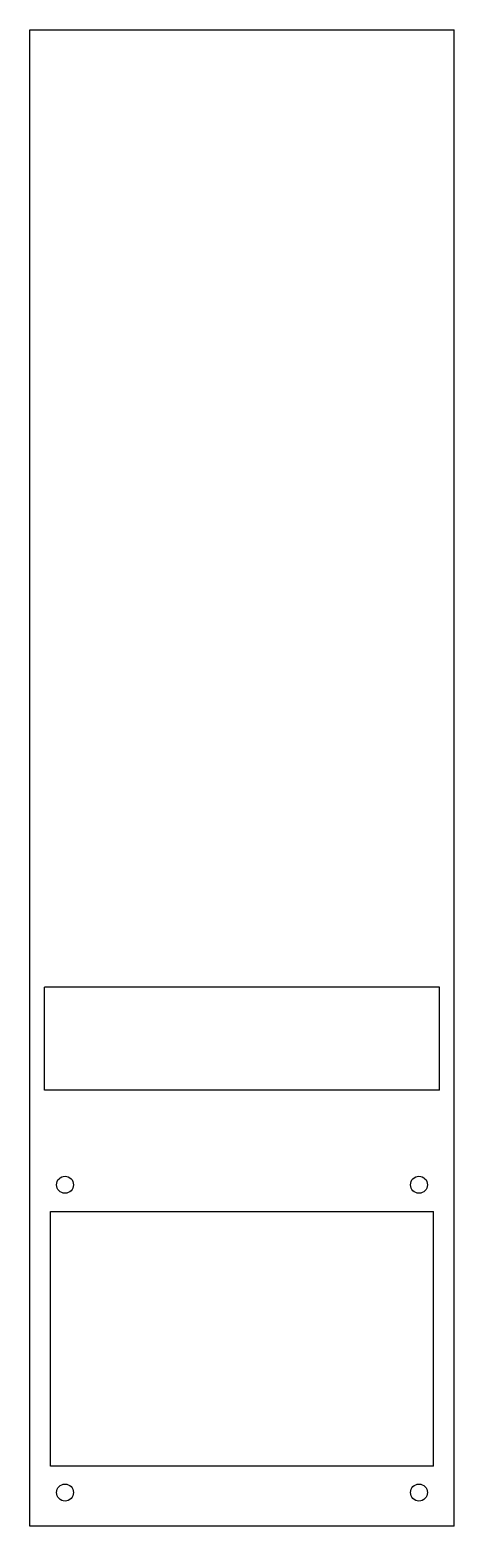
# Model space of a CAD drawing. Extents: x 0 to 70, y 2 to 249.
import ezdxf

# ---------------------------------------------------------------- set-up
doc = ezdxf.new("R2010")
doc.units = 0
doc.header["$MEASUREMENT"] = 0
doc.layers.add('VISIBLE', color=7, linetype='CONTINUOUS')

msp = doc.modelspace()

# ---------------------------------------------------------------- linework, layer by layer
at = {"layer": 'VISIBLE'}
for p, q in [((0, 1.73), (0, 248.66)), ((0, 248.66), (70, 248.66)), ((70, 1.73), (70, 248.66)), ((2.4, 73.66), (2.4, 90.66)), ((67.6, 90.66), (2.4, 90.66)), ((67.6, 73.66), (67.6, 90.66)), ((67.6, 73.66), (2.4, 73.66)), ((3.4, 11.61), (3.4, 53.67)), ((3.4, 53.67), (66.6, 53.67)), ((66.6, 11.61), (66.6, 53.67)), ((66.6, 11.61), (3.4, 11.61)), ((70, 1.73), (0, 1.73))]:
    msp.add_line(p, q, dxfattribs=at)
for centre in [(5.79, 58.07), (64.21, 58.07), (5.79, 7.27), (64.21, 7.27)]:
    msp.add_circle(centre, 1.4, dxfattribs=at)

doc.saveas('drawing.dxf')
